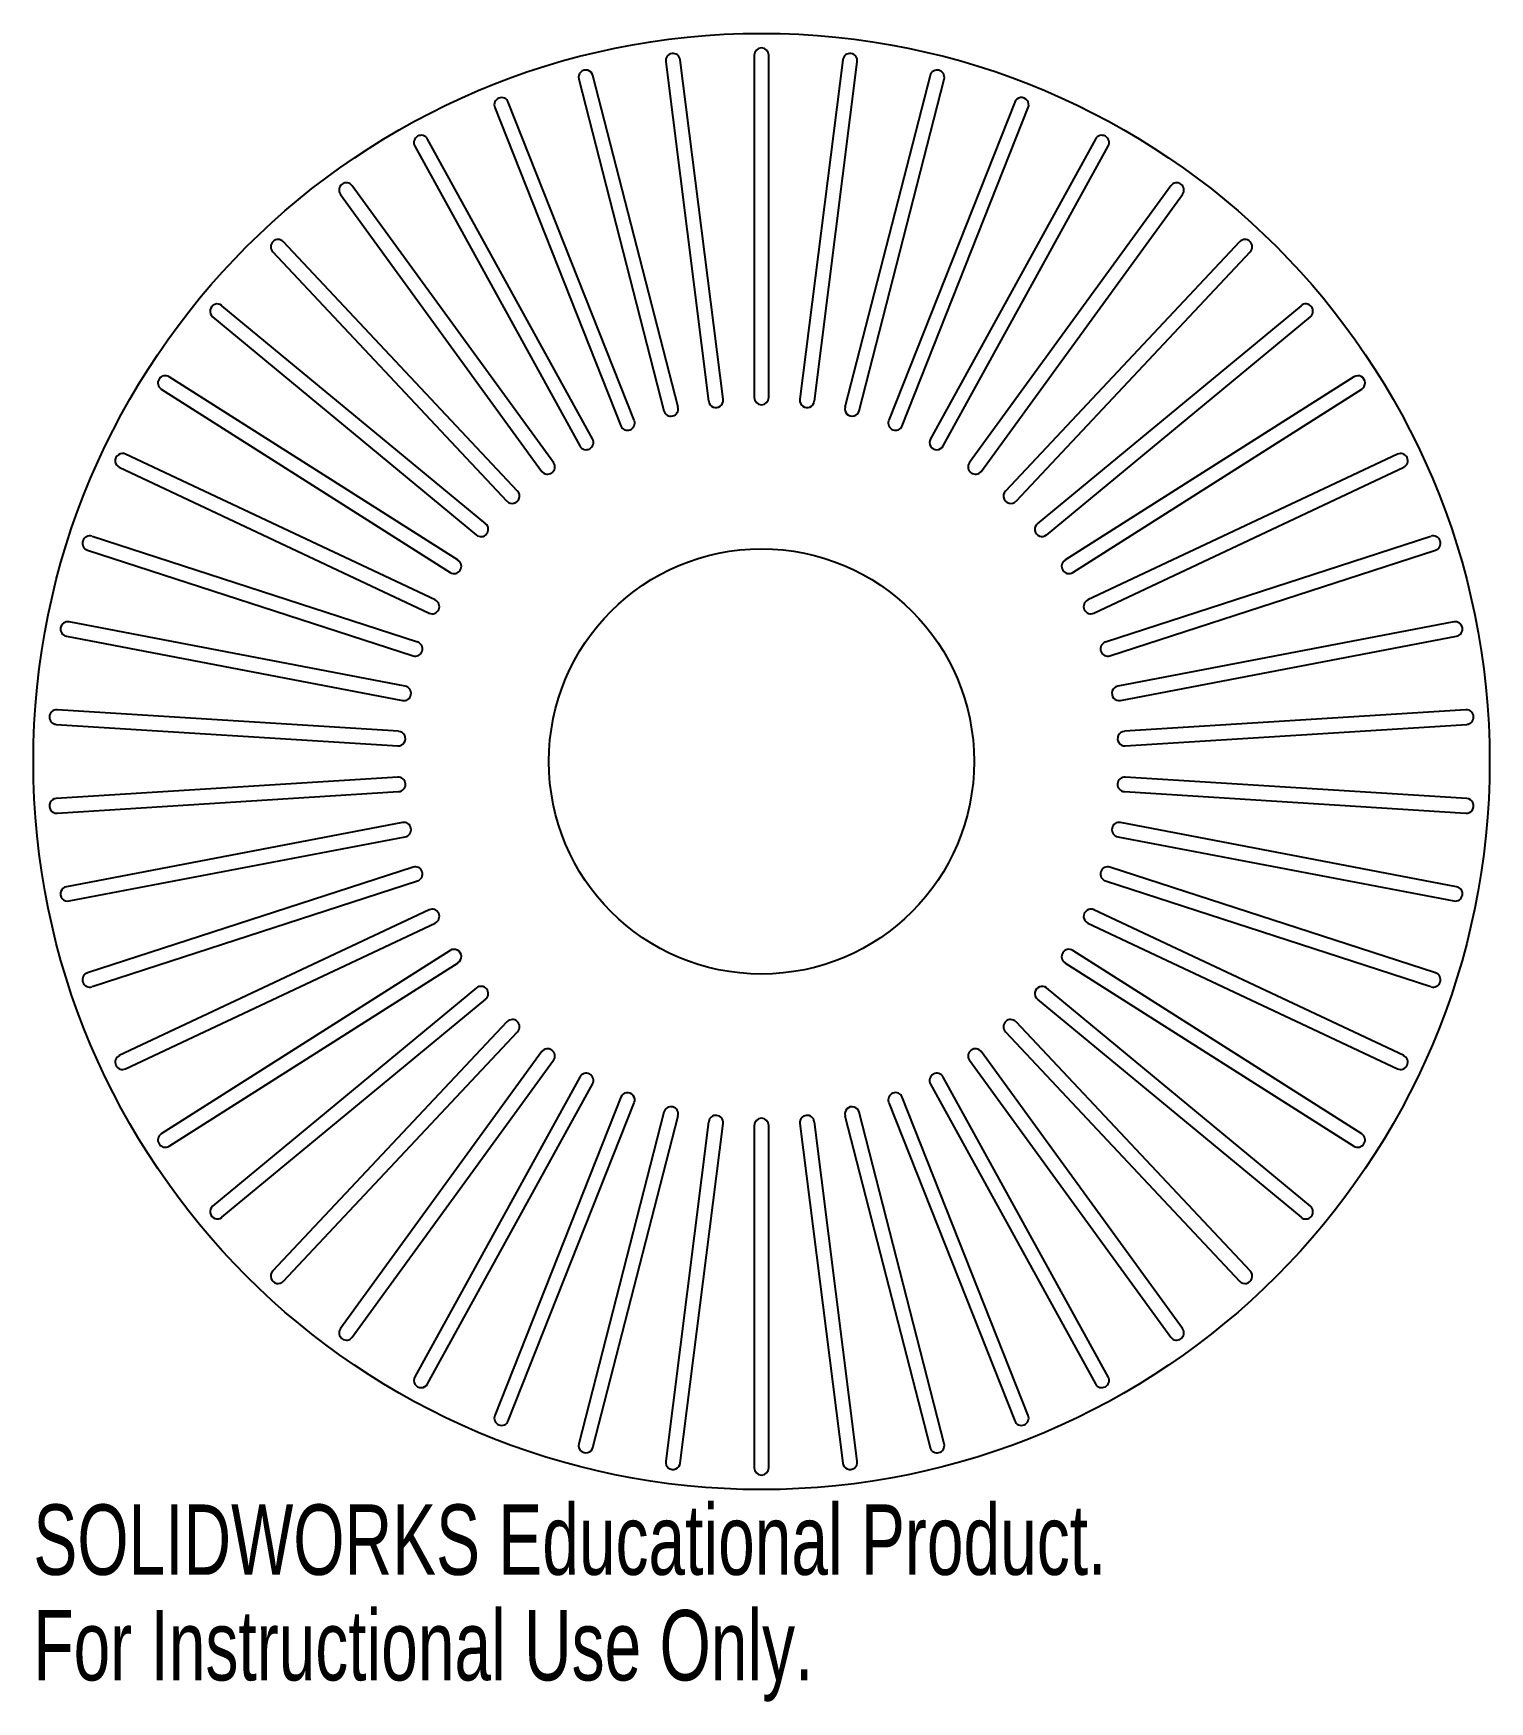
# Model space of a CAD drawing. Header units: millimetres. Extents: x -50 to 50, y -65 to 50.
import ezdxf

# ---------------------------------------------------------------- set-up
doc = ezdxf.new("R2010")
doc.units = ezdxf.units.MM
doc.styles.add('SLDTEXTSTYLE0', font='TXT', dxfattribs={"width": 0.7})

msp = doc.modelspace()

# ---------------------------------------------------------------- linework, layer by layer
at = {"color": 7, "linetype": 'Continuous', "lineweight": 25}
for p, q in [((-2.64, 24.87), (-5.58, 48.18)), ((-0.5, 48.5), (-0.5, 25)), ((0.5, 25), (0.5, 48.5)), ((5.58, 48.18), (2.64, 24.87)), ((-5.73, 24.34), (-11.58, 47.1)), ((-6.57, 48.05), (-3.63, 24.74)), ((3.63, 24.74), (6.57, 48.05)), ((11.58, 47.1), (5.73, 24.34)), ((-12.55, 46.85), (-6.7, 24.09)), ((6.7, 24.09), (12.55, 46.85)), ((-18.32, 44.91), (-9.67, 23.06)), ((-8.74, 23.43), (-17.39, 45.28)), ((17.39, 45.28), (8.74, 23.43)), ((9.67, 23.06), (18.32, 44.91)), ((-11.61, 22.15), (-22.93, 42.74)), ((22.93, 42.74), (11.61, 22.15)), ((-23.8, 42.26), (-12.48, 21.67)), ((12.48, 21.67), (23.8, 42.26)), ((-14.29, 20.52), (-28.1, 39.53)), ((28.1, 39.53), (14.29, 20.52)), ((-28.91, 38.94), (-15.1, 19.93)), ((15.1, 19.93), (28.91, 38.94)), ((-16.75, 18.57), (-32.84, 35.7)), ((32.84, 35.7), (16.75, 18.57)), ((-33.57, 35.01), (-17.48, 17.88)), ((17.48, 17.88), (33.57, 35.01)), ((-18.94, 16.32), (-37.05, 31.3)), ((37.05, 31.3), (18.94, 16.32)), ((-37.69, 30.53), (-19.58, 15.55)), ((19.58, 15.55), (37.69, 30.53)), ((-20.84, 13.82), (-40.68, 26.41)), ((40.68, 26.41), (20.84, 13.82)), ((-41.22, 25.57), (-21.38, 12.97)), ((21.38, 12.97), (41.22, 25.57)), ((-22.41, 11.1), (-43.67, 21.1)), ((43.67, 21.1), (22.41, 11.1)), ((-44.1, 20.2), (-22.83, 10.19)), ((22.83, 10.19), (44.1, 20.2)), ((-23.62, 8.2), (-45.97, 15.46)), ((45.97, 15.46), (23.62, 8.2)), ((-46.28, 14.51), (-23.93, 7.25)), ((23.93, 7.25), (46.28, 14.51)), ((-24.46, 5.18), (-47.55, 9.58)), ((47.55, 9.58), (24.46, 5.18)), ((-47.73, 8.6), (-24.65, 4.19)), ((24.65, 4.19), (47.73, 8.6)), ((-24.92, 2.07), (-48.37, 3.54)), ((48.37, 3.54), (24.92, 2.07)), ((-48.44, 2.55), (-24.98, 1.07)), ((24.98, 1.07), (48.44, 2.55)), ((-24.98, -1.07), (-48.44, -2.55)), ((48.44, -2.55), (24.98, -1.07)), ((-48.37, -3.54), (-24.92, -2.07)), ((24.92, -2.07), (48.37, -3.54)), ((-24.65, -4.19), (-47.73, -8.6)), ((47.73, -8.6), (24.65, -4.19)), ((-47.55, -9.58), (-24.46, -5.18)), ((24.46, -5.18), (47.55, -9.58)), ((-23.93, -7.25), (-46.28, -14.51)), ((46.28, -14.51), (23.93, -7.25)), ((-45.97, -15.46), (-23.62, -8.2)), ((23.62, -8.2), (45.97, -15.46)), ((-22.83, -10.19), (-44.1, -20.2)), ((44.1, -20.2), (22.83, -10.19)), ((-43.67, -21.1), (-22.41, -11.1)), ((22.41, -11.1), (43.67, -21.1)), ((-21.38, -12.97), (-41.22, -25.57)), ((41.22, -25.57), (21.38, -12.97)), ((-40.68, -26.41), (-20.84, -13.82)), ((20.84, -13.82), (40.68, -26.41)), ((-19.58, -15.55), (-37.69, -30.53)), ((37.69, -30.53), (19.58, -15.55)), ((-37.05, -31.3), (-18.94, -16.32)), ((18.94, -16.32), (37.05, -31.3)), ((-17.48, -17.88), (-33.57, -35.01)), ((33.57, -35.01), (17.48, -17.88)), ((-32.84, -35.7), (-16.75, -18.57)), ((16.75, -18.57), (32.84, -35.7)), ((-15.1, -19.93), (-28.91, -38.94)), ((-28.1, -39.53), (-14.29, -20.52)), ((14.29, -20.52), (28.1, -39.53)), ((28.91, -38.94), (15.1, -19.93)), ((-12.48, -21.67), (-23.8, -42.26)), ((23.8, -42.26), (12.48, -21.67)), ((-22.93, -42.74), (-11.61, -22.15)), ((11.61, -22.15), (22.93, -42.74)), ((-9.67, -23.06), (-18.32, -44.91)), ((-17.39, -45.28), (-8.74, -23.43)), ((8.74, -23.43), (17.39, -45.28)), ((18.32, -44.91), (9.67, -23.06)), ((-6.7, -24.09), (-12.55, -46.85)), ((-11.58, -47.1), (-5.73, -24.34)), ((-3.63, -24.74), (-6.57, -48.05)), ((-5.58, -48.18), (-2.64, -24.87)), ((-0.5, -25), (-0.5, -48.5)), ((0.5, -48.5), (0.5, -25)), ((2.64, -24.87), (5.58, -48.18)), ((6.57, -48.05), (3.63, -24.74)), ((5.73, -24.34), (11.58, -47.1)), ((12.55, -46.85), (6.7, -24.09))]:
    msp.add_line(p, q, dxfattribs=at)
for radius in [50, 14.6]:
    msp.add_circle((0, 0), radius, dxfattribs=at)
for centre, start, end in [((-6.08, 48.12), 7.2, 187.2), ((0, 48.5), 0, 180), ((6.08, 48.12), 352.8, 172.8), ((-12.06, 46.98), 14.4, 194.4), ((12.06, 46.98), 345.6, 165.6), ((-17.85, 45.09), 21.6, 201.6), ((17.85, 45.09), 338.4, 158.4), ((-23.37, 42.5), 28.8, 208.8), ((23.37, 42.5), 331.2, 151.2), ((-28.51, 39.24), 36, 216), ((28.51, 39.24), 324, 144), ((-33.2, 35.35), 43.2, 223.2), ((33.2, 35.35), 316.8, 136.8), ((-37.37, 30.92), 50.4, 230.4), ((37.37, 30.92), 309.6, 129.6), ((-40.95, 25.99), 57.6, 237.6), ((40.95, 25.99), 302.4, 122.4), ((-6.22, 24.21), 194.4, 14.4), ((-3.13, 24.8), 187.2, 7.2), ((0, 25), 180, 0), ((3.13, 24.8), 172.8, 352.8), ((6.22, 24.21), 165.6, 345.6), ((-9.2, 23.24), 201.6, 21.6), ((9.2, 23.24), 158.4, 338.4), ((-12.04, 21.91), 208.8, 28.8), ((12.04, 21.91), 151.2, 331.2), ((-43.88, 20.65), 64.8, 244.8), ((43.88, 20.65), 295.2, 115.2), ((-14.69, 20.23), 216, 36), ((14.69, 20.23), 144, 324), ((-17.11, 18.22), 223.2, 43.2), ((17.11, 18.22), 136.8, 316.8), ((-19.26, 15.94), 230.4, 50.4), ((19.26, 15.94), 129.6, 309.6), ((-46.13, 14.99), 72, 252), ((46.13, 14.99), 288, 108), ((-21.11, 13.4), 237.6, 57.6), ((21.11, 13.4), 122.4, 302.4), ((-22.62, 10.64), 244.8, 64.8), ((22.62, 10.64), 115.2, 295.2), ((-47.64, 9.09), 79.2, 259.2), ((47.64, 9.09), 280.8, 100.8), ((-23.78, 7.73), 252, 72), ((23.78, 7.73), 108, 288), ((-24.56, 4.68), 259.2, 79.2), ((24.56, 4.68), 100.8, 280.8), ((-48.4, 3.05), 86.4, 266.4), ((48.4, 3.05), 273.6, 93.6), ((-24.95, 1.57), 266.4, 86.4), ((24.95, 1.57), 93.6, 273.6), ((-24.95, -1.57), 273.6, 93.6), ((24.95, -1.57), 86.4, 266.4), ((-48.4, -3.05), 93.6, 273.6), ((48.4, -3.05), 266.4, 86.4), ((-24.56, -4.68), 280.8, 100.8), ((24.56, -4.68), 79.2, 259.2), ((-23.78, -7.73), 288, 108), ((23.78, -7.73), 72, 252), ((-47.64, -9.09), 100.8, 280.8), ((47.64, -9.09), 259.2, 79.2), ((-22.62, -10.64), 295.2, 115.2), ((22.62, -10.64), 64.8, 244.8), ((-21.11, -13.4), 302.4, 122.4), ((21.11, -13.4), 57.6, 237.6), ((-46.13, -14.99), 108, 288), ((46.13, -14.99), 252, 72), ((-19.26, -15.94), 309.6, 129.6), ((19.26, -15.94), 50.4, 230.4), ((-17.11, -18.22), 316.8, 136.8), ((17.11, -18.22), 43.2, 223.2), ((-43.88, -20.65), 115.2, 295.2), ((-14.69, -20.23), 324, 144), ((14.69, -20.23), 36, 216), ((43.88, -20.65), 244.8, 64.8), ((-12.04, -21.91), 331.2, 151.2), ((12.04, -21.91), 28.8, 208.8), ((-9.2, -23.24), 338.4, 158.4), ((9.2, -23.24), 21.6, 201.6), ((-6.22, -24.21), 345.6, 165.6), ((6.22, -24.21), 14.4, 194.4), ((-3.13, -24.8), 352.8, 172.8), ((0, -25), 0, 180), ((3.13, -24.8), 7.2, 187.2), ((-40.95, -25.99), 122.4, 302.4), ((40.95, -25.99), 237.6, 57.6), ((-37.37, -30.92), 129.6, 309.6), ((37.37, -30.92), 230.4, 50.4), ((-33.2, -35.35), 136.8, 316.8), ((33.2, -35.35), 223.2, 43.2), ((-28.51, -39.24), 144, 324), ((28.51, -39.24), 216, 36), ((-23.37, -42.5), 151.2, 331.2), ((23.37, -42.5), 208.8, 28.8), ((-17.85, -45.09), 158.4, 338.4), ((17.85, -45.09), 201.6, 21.6), ((-12.06, -46.98), 165.6, 345.6), ((12.06, -46.98), 194.4, 14.4), ((-6.08, -48.12), 172.8, 352.8), ((6.08, -48.12), 187.2, 7.2), ((0, -48.5), 180, 0)]:
    msp.add_arc(centre, 0.5, start, end, dxfattribs=at)

# ---------------------------------------------------------------- texts
at = {"color": 7, "linetype": 'Continuous', "char_height": 4.8336, "attachment_point": 1, "style": 'SLDTEXTSTYLE0'}
for s, insert in [('SOLIDWORKS Educational Product.', (-50, -51.02)), ('For Instructional Use Only.', (-50, -58.27))]:
    msp.add_mtext(s, dxfattribs=dict(at, insert=insert))

doc.saveas('drawing.dxf')
